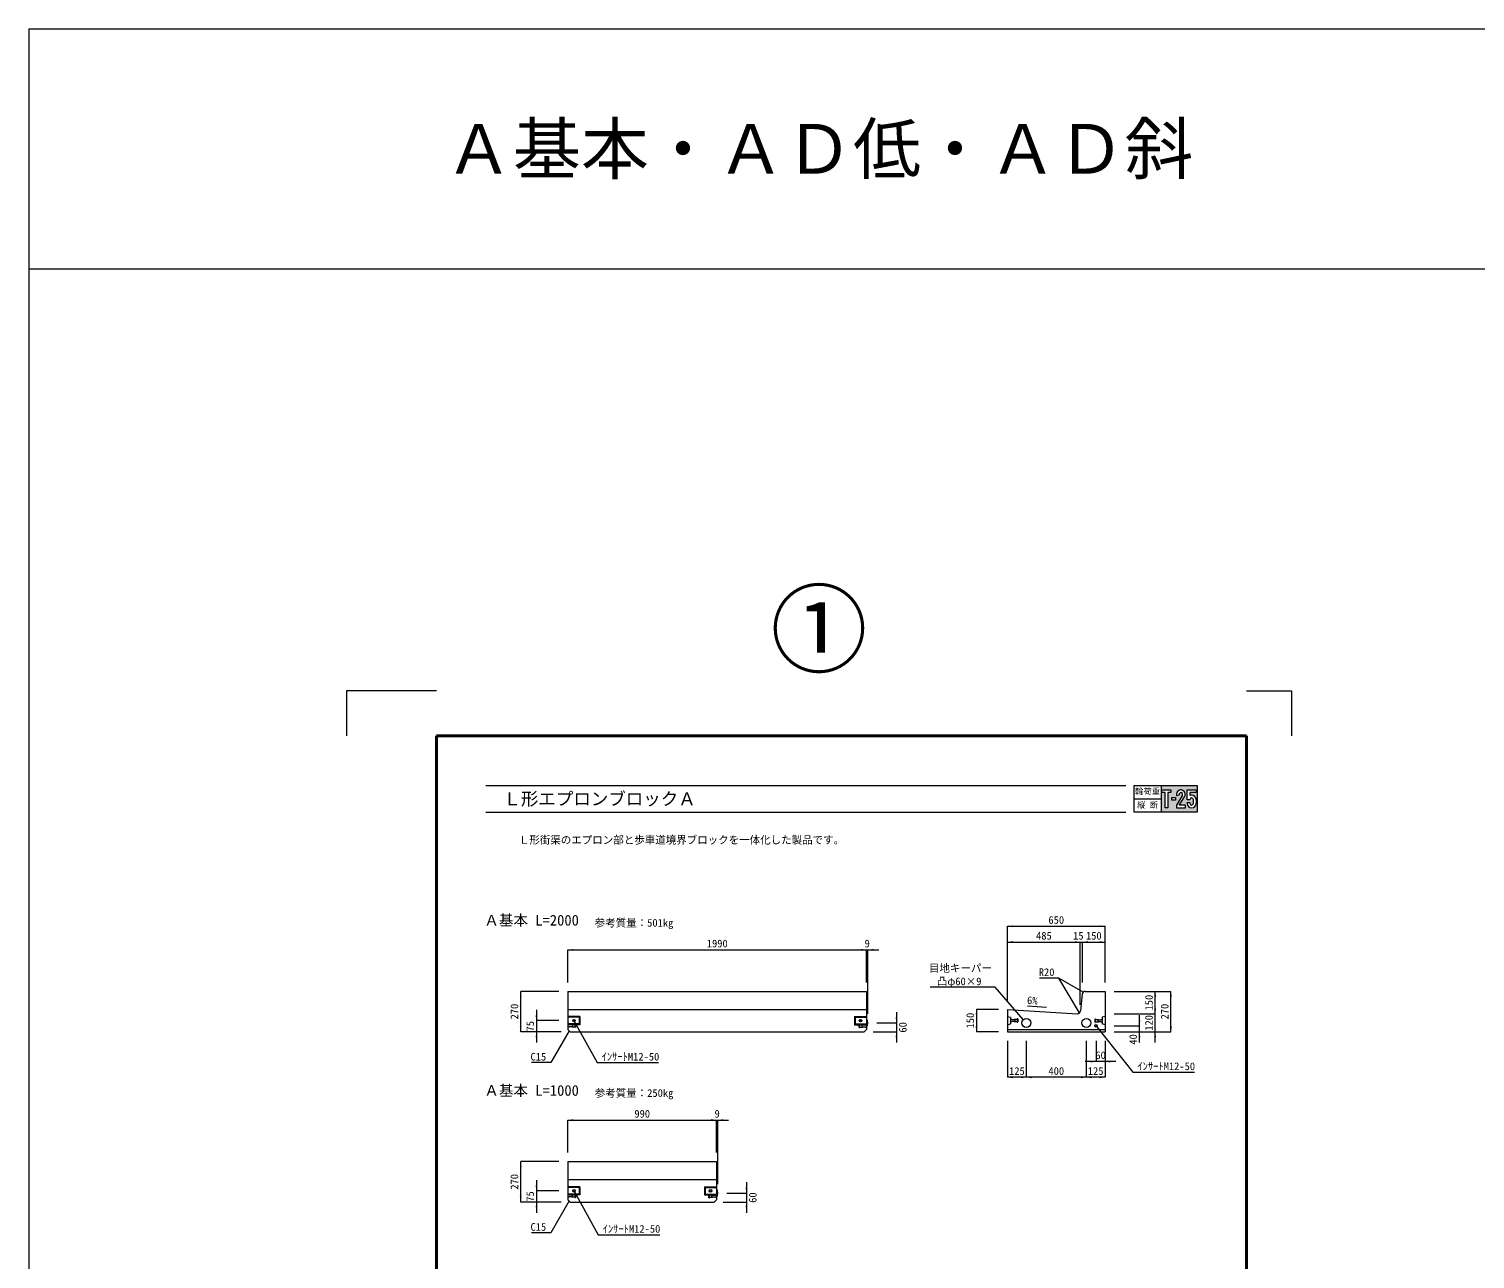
# Model space of a CAD drawing. Units: millimetres at full size. Extents: x 15766 to 83153, y 33859 to 66135.
# Drawn here: x 15766 to 25405, y 57931 to 66135 of the extents above; entities that cross this region are included whole.
import ezdxf
from ezdxf.enums import TextEntityAlignment as Align

# ---------------------------------------------------------------- set-up
doc = ezdxf.new("R2010")
doc.units = ezdxf.units.MM
doc.header["$LTSCALE"] = 28
doc.linetypes.add('USER2', pattern=[1.35, 0.75, -0.6])
for name, color, linetype, lineweight in [('0_2', 1, 'Continuous', 13), ('Defpoints_3', 7, 'Continuous', 13), ('インサート', 3, 'USER2', 5), ('図枠', 7, 'Continuous', 5), ('寸法線', 7, 'Continuous', 13), ('引出線', 4, 'Continuous', 13), ('文字', 7, 'Continuous', 13), ('本体', 2, 'Continuous', 13), ('補助線', 8, 'Continuous', 13)]:
    doc.layers.add(name, color=color, linetype=linetype, lineweight=lineweight)
doc.layers.add('ハッチング', color=7, linetype='Continuous')
doc.styles.add('ＭＳ ゴシック', font='')
doc.styles.get('ＭＳ ゴシック').set_extended_font_data('MS Gothic')

# ---------------------------------------------------------------- blocks, each defined once
blk = doc.blocks.new('filled_arrow')
at = {"color": 0, "linetype": 'Continuous', "lineweight": -2}
blk.add_solid([(7.5, 1.25), (0, 0), (7.5, -1.25)], dxfattribs=at)

msp = doc.modelspace()

# ---------------------------------------------------------------- hatches: boundary and pattern name
at = {"layer": 'ハッチング'}
h = msp.add_hatch(color=256, dxfattribs=at)
h.paths.add_polyline_path([(23551.86, 60910.73), (23551.86, 61090.73), (23311.86, 61090.73), (23311.86, 60910.73)])
h.paths.add_polyline_path([(23413.86, 60958.73), (23453.87, 61024.11, 0.53298), (23445.69, 61041.95, 0.53298), (23432.27, 61027.62), (23414.89, 61022.96, -0.5398), (23448.58, 61059.71, -0.5398), (23468.89, 61014.18), (23432.22, 60958.73), (23473.86, 60958.73), (23473.86, 60940.73), (23413.86, 60940.73)], flags=16)
h.paths.add_polyline_path([(23356.86, 60940.73), (23338.86, 60940.73), (23338.86, 61042.73), (23317.86, 61042.73), (23317.86, 61060.73), (23377.86, 61060.73), (23377.86, 61042.73), (23356.86, 61042.73)], flags=16)
h.paths.add_polyline_path([(23383.86, 60991.73), (23383.86, 61009.73), (23407.86, 61009.73), (23407.86, 60991.73)], flags=16)
h.paths.add_polyline_path([(23485.86, 60970.73), (23485.86, 60976.73), (23503.86, 60976.73), (23503.86, 60970.73, 1), (23527.86, 60970.73), (23527.86, 60994.73, 1), (23503.86, 60994.73), (23485.86, 60994.73), (23485.86, 61060.73), (23545.86, 61060.73), (23545.86, 61042.73), (23503.86, 61042.73), (23503.86, 61022.22, -0.54057), (23545.86, 60994.73), (23545.86, 60970.73, -1)], flags=16)
at = {"layer": '引出線'}
msp.add_hatch(color=256, dxfattribs=at).paths.add_polyline_path([(22793.28, 59711.6), (22792.34, 59712.37), (22792.14, 59712.03)])

# ---------------------------------------------------------------- linework, layer by layer
at = {"layer": '0_2'}
for p, q in [((15766.3, 66135.04), (83153.02, 66135.04)), ((15766.3, 66135.04), (15766.3, 33858.52)), ((15766.3, 64534.68), (83153.02, 64534.68))]:
    msp.add_line(p, q, dxfattribs=at)
at = {"layer": 'Defpoints_3'}
for p, q in [((17881.86, 61720.73), (17881.86, 61420.73)), ((18481.86, 61720.73), (17881.86, 61720.73)), ((23881.86, 61720.73), (24181.86, 61720.73)), ((24181.86, 61720.73), (24181.86, 61420.73))]:
    msp.add_line(p, q, dxfattribs=at)
at = {"layer": 'インサート'}
for p, q in [((19404.96, 59495.02), (19358.96, 59495.02)), ((19358.96, 59495.02), (19358.96, 59478.52)), ((19388.96, 59492.77), (19358.96, 59492.77)), ((19388.96, 59480.77), (19358.96, 59480.77)), ((19404.96, 59478.52), (19358.96, 59478.52)), ((19388.96, 59492.77), (19388.96, 59480.77)), ((19408.96, 59498.77), (19404.96, 59498.77)), ((19404.96, 59498.77), (19404.96, 59474.77)), ((19408.96, 59474.77), (19404.96, 59474.77)), ((19408.96, 59498.77), (19408.96, 59474.77)), ((21298.96, 59498.77), (21302.96, 59498.77)), ((21298.96, 59474.77), (21298.96, 59498.77)), ((21298.96, 59474.77), (21302.96, 59474.77)), ((21302.96, 59474.77), (21302.96, 59498.77)), ((21302.96, 59495.02), (21348.96, 59495.02)), ((21302.96, 59478.52), (21348.96, 59478.52)), ((21318.96, 59492.77), (21348.96, 59492.77)), ((21318.96, 59480.77), (21318.96, 59492.77)), ((21318.96, 59480.77), (21348.96, 59480.77)), ((21348.96, 59478.52), (21348.96, 59495.02)), ((22353.6, 59530.02), (22307.6, 59530.02)), ((22307.6, 59530.02), (22307.6, 59513.52)), ((22337.6, 59527.77), (22307.6, 59527.77)), ((22337.6, 59515.77), (22307.6, 59515.77)), ((22353.6, 59513.52), (22307.6, 59513.52)), ((22337.6, 59527.77), (22337.6, 59515.77)), ((22357.6, 59533.77), (22353.6, 59533.77)), ((22353.6, 59533.77), (22353.6, 59509.77)), ((22357.6, 59509.77), (22353.6, 59509.77)), ((22357.6, 59533.77), (22357.6, 59509.77)), ((22869.6, 59533.77), (22873.6, 59533.77)), ((22869.6, 59533.77), (22869.6, 59509.77)), ((22869.6, 59509.77), (22873.6, 59509.77)), ((22873.6, 59533.77), (22873.6, 59509.77)), ((22873.6, 59530.02), (22919.6, 59530.02)), ((22873.6, 59513.52), (22919.6, 59513.52)), ((22889.6, 59527.77), (22919.6, 59527.77)), ((22889.6, 59527.77), (22889.6, 59515.77)), ((22889.6, 59515.77), (22919.6, 59515.77)), ((22919.6, 59530.02), (22919.6, 59513.52)), ((19404.96, 58359.81), (19358.96, 58359.81)), ((19358.96, 58359.81), (19358.96, 58343.31)), ((19388.96, 58357.56), (19358.96, 58357.56)), ((19388.96, 58345.56), (19358.96, 58345.56)), ((19404.96, 58343.31), (19358.96, 58343.31)), ((19388.96, 58357.56), (19388.96, 58345.56)), ((19408.96, 58363.56), (19404.96, 58363.56)), ((19404.96, 58363.56), (19404.96, 58339.56)), ((19408.96, 58339.56), (19404.96, 58339.56)), ((19408.96, 58363.56), (19408.96, 58339.56)), ((20298.96, 58363.56), (20302.96, 58363.56)), ((20298.96, 58339.56), (20298.96, 58363.56)), ((20298.96, 58339.56), (20302.96, 58339.56)), ((20302.96, 58339.56), (20302.96, 58363.56)), ((20302.96, 58359.81), (20348.96, 58359.81)), ((20302.96, 58343.31), (20348.96, 58343.31)), ((20318.96, 58357.56), (20348.96, 58357.56)), ((20318.96, 58345.56), (20318.96, 58357.56)), ((20318.96, 58345.56), (20348.96, 58345.56)), ((20348.96, 58343.31), (20348.96, 58359.81))]:
    msp.add_line(p, q, dxfattribs=at)
at = {"layer": 'インサート', "linetype": 'Continuous'}
for centre, radius in [((19398.96, 59521.77), 8.25), ((19398.96, 59521.77), 6), ((21308.96, 59521.77), 8.25), ((21308.96, 59521.77), 6), ((22878.6, 59486.77), 8.25), ((22878.6, 59486.77), 6), ((19398.96, 58386.56), 8.25), ((19398.96, 58386.56), 6), ((20308.96, 58386.56), 8.25), ((20308.96, 58386.56), 6)]:
    msp.add_circle(centre, radius, dxfattribs=at)
at = {"layer": '図枠', "lineweight": 40}
for p, q in [((18481.86, 61420.73), (23881.86, 61420.73)), ((18481.86, 61420.73), (18481.86, 53110.73)), ((23881.86, 61420.73), (23881.86, 53110.73))]:
    msp.add_line(p, q, dxfattribs=at)
at = {"layer": '図枠', "lineweight": 13}
for p, q in [((18811.86, 61090.73), (23076.39, 61090.73)), ((23311.86, 61090.73), (23311.86, 60910.73)), ((23414.89, 61022.96), (23432.27, 61027.62)), ((23131.86, 61000.73), (23311.86, 61000.73)), ((23527.86, 60970.73), (23527.86, 60994.73)), ((23545.86, 60994.73), (23545.86, 60970.73)), ((18811.86, 60910.73), (23076.39, 60910.73))]:
    msp.add_line(p, q, dxfattribs=at)
for points in [[(23551.86, 61090.73), (23551.86, 60910.73), (23131.86, 60910.73), (23131.86, 61090.73)], [(23338.86, 60940.73), (23338.86, 61042.73), (23317.86, 61042.73), (23317.86, 61060.73), (23377.86, 61060.73), (23377.86, 61042.73), (23356.86, 61042.73), (23356.86, 60940.73)], [(23383.86, 61009.73), (23407.86, 61009.73), (23407.86, 60991.73), (23383.86, 60991.73)]]:
    msp.add_lwpolyline(points, close=True, dxfattribs=at)
for points in [[(23453.87, 61024.11), (23413.86, 60958.73), (23413.86, 60940.73), (23473.86, 60940.73), (23473.86, 60958.73), (23432.22, 60958.73), (23468.89, 61014.18)], [(23503.86, 60994.73), (23485.86, 60994.73), (23485.86, 61060.73), (23545.86, 61060.73), (23545.86, 61042.73), (23503.86, 61042.73), (23503.86, 61022.22)], [(23485.86, 60970.73), (23485.86, 60976.73), (23503.86, 60976.73), (23503.86, 60970.73)]]:
    msp.add_lwpolyline(points, dxfattribs=at)
for centre, radius, start, end in [((23443.79, 61030.28), 29.82, 327.32155, 194.20268), ((23443.79, 61030.28), 11.82, 328.53575, 192.98848), ((23515.86, 60994.73), 30, 0, 113.57818), ((23515.86, 60970.73), 30, 180, 0), ((23515.86, 60994.73), 12, 0, 180), ((23515.86, 60970.73), 12, 180, 0)]:
    msp.add_arc(centre, radius, start, end, dxfattribs=at)
at = {"layer": '寸法線'}
for p, q in [((22288.6, 60150.76), (22938.6, 60150.76)), ((22288.6, 59656.77), (22288.6, 60150.76)), ((22938.6, 59776.77), (22938.6, 60150.76)), ((19358.96, 59993.85), (21348.96, 59993.85)), ((19358.96, 59776.77), (19358.96, 59993.85)), ((21276.96, 59993.85), (21429.96, 59993.85)), ((21348.96, 59776.77), (21348.96, 59993.85)), ((21348.96, 59776.77), (21348.96, 59993.85)), ((21357.96, 59566.77), (21357.96, 59993.85)), ((22288.6, 60045.76), (22773.6, 60045.76)), ((22288.6, 59656.77), (22288.6, 60045.76)), ((22701.6, 60045.76), (22860.6, 60045.76)), ((22773.6, 59626.77), (22773.6, 60045.76)), ((22773.6, 59626.77), (22773.6, 60045.76)), ((22788.6, 59776.77), (22788.6, 60045.76)), ((22788.6, 60045.76), (22938.6, 60045.76)), ((22788.6, 59776.77), (22788.6, 60045.76)), ((22938.6, 59776.77), (22938.6, 60045.76)), ((19044.01, 59446.77), (19044.01, 59716.77)), ((19298.96, 59716.77), (19044.01, 59716.77)), ((22998.6, 59716.77), (23272.97, 59716.77)), ((22998.6, 59716.77), (23377.97, 59716.77)), ((23272.97, 59566.77), (23272.97, 59716.77)), ((23377.97, 59446.77), (23377.97, 59716.77)), ((19149.01, 59593.77), (19149.01, 59374.77)), ((21548.43, 59578.77), (21548.43, 59374.77)), ((22081.63, 59596.77), (22081.63, 59446.77)), ((22228.6, 59596.77), (22081.63, 59596.77)), ((22998.6, 59566.77), (23272.97, 59566.77)), ((22998.6, 59566.77), (23272.97, 59566.77)), ((23272.97, 59374.77), (23272.97, 59638.77)), ((19298.96, 59521.77), (19149.01, 59521.77)), ((21417.96, 59506.77), (21548.43, 59506.77)), ((22998.6, 59486.77), (23167.97, 59486.77)), ((23167.97, 59374.77), (23167.97, 59558.77)), ((19313.96, 59446.77), (19044.01, 59446.77)), ((19313.96, 59446.77), (19149.01, 59446.77)), ((21393.96, 59446.77), (21548.43, 59446.77)), ((22228.6, 59446.77), (22081.63, 59446.77)), ((22288.6, 59386.77), (22288.6, 59143.57)), ((22413.6, 59386.77), (22413.6, 59143.57)), ((22413.6, 59386.77), (22413.6, 59143.57)), ((22813.6, 59386.77), (22813.6, 59143.57)), ((22813.6, 59386.77), (22813.6, 59143.57)), ((22878.6, 59386.77), (22878.6, 59248.57)), ((22938.6, 59386.77), (22938.6, 59248.57)), ((22938.6, 59386.77), (22938.6, 59143.57)), ((22998.6, 59446.77), (23167.97, 59446.77)), ((22998.6, 59446.77), (23272.97, 59446.77)), ((22998.6, 59446.77), (23377.97, 59446.77)), ((23010.6, 59248.57), (22806.6, 59248.57)), ((22413.6, 59143.57), (22288.6, 59143.57)), ((22813.6, 59143.57), (22413.6, 59143.57)), ((22938.6, 59143.57), (22813.6, 59143.57)), ((19358.96, 58858.64), (20348.96, 58858.64)), ((19358.96, 58641.56), (19358.96, 58858.64)), ((20276.96, 58858.64), (20429.96, 58858.64)), ((20348.96, 58641.56), (20348.96, 58858.64)), ((20348.96, 58641.56), (20348.96, 58858.64)), ((20357.96, 58431.56), (20357.96, 58858.64)), ((19044.01, 58311.56), (19044.01, 58581.56)), ((19298.96, 58581.56), (19044.01, 58581.56)), ((19149.01, 58458.56), (19149.01, 58239.56)), ((20548.43, 58443.56), (20548.43, 58239.56)), ((19298.96, 58386.56), (19149.01, 58386.56)), ((20417.96, 58371.56), (20548.43, 58371.56)), ((19313.96, 58311.56), (19044.01, 58311.56)), ((19313.96, 58311.56), (19149.01, 58311.56)), ((20393.96, 58311.56), (20548.43, 58311.56))]:
    msp.add_line(p, q, dxfattribs=at)
at = {"layer": '引出線'}
msp.add_line((22793.28, 59711.6), (22631.61, 59805.65), dxfattribs=at)
for points in [[(22768.57, 59572.68), (22631.61, 59805.65), (22502.38, 59805.65)], [(22393.84, 59529.34), (22206.17, 59743.71), (21773.5, 59743.71)], [(22548.94, 59610.26), (22486.37, 59614.13), (22422.35, 59618.09)], [(19402.95, 59514.55), (19553.46, 59242.01), (19963.1, 59242.01)], [(22883.74, 59480.32), (23124.48, 59178.17), (23534.12, 59178.17)], [(19366.46, 59454.27), (19243.92, 59242.01), (19115.51, 59242.01)], [(19366.46, 58319.06), (19243.92, 58106.81), (19115.51, 58106.81)], [(19402.95, 58379.34), (19560.53, 58094), (19970.17, 58094)]]:
    msp.add_lwpolyline(points, dxfattribs=at)
msp.add_lwpolyline([(22793.28, 59711.6), (22792.34, 59712.37), (22792.14, 59712.03)], close=True, dxfattribs=at)
at = {"layer": '本体'}
for p, q in [((19358.96, 59716.77), (21348.96, 59716.77)), ((19358.96, 59716.77), (19358.96, 59461.77)), ((21348.96, 59716.77), (21348.96, 59461.77)), ((22786.8, 59698.76), (22775.51, 59585.93)), ((22806.7, 59716.77), (22938.6, 59716.77)), ((22938.6, 59716.77), (22938.6, 59446.77)), ((19358.96, 59596.77), (21348.96, 59596.77)), ((22288.6, 59596.77), (22288.6, 59446.77)), ((22288.6, 59596.77), (22754.38, 59567.96)), ((19358.96, 59461.77), (19373.96, 59446.77)), ((19373.96, 59446.77), (21333.96, 59446.77)), ((21348.96, 59461.77), (21333.96, 59446.77)), ((22288.6, 59446.77), (22938.6, 59446.77)), ((19358.96, 58581.56), (20348.96, 58581.56)), ((19358.96, 58581.56), (19358.96, 58326.56)), ((20348.96, 58581.56), (20348.96, 58326.56)), ((19358.96, 58461.56), (20348.96, 58461.56)), ((19358.96, 58326.56), (19373.96, 58311.56)), ((20348.96, 58326.56), (20333.96, 58311.56)), ((19373.96, 58311.56), (20333.96, 58311.56))]:
    msp.add_line(p, q, dxfattribs=at)
at = {"layer": '本体', "lineweight": 5}
for p, q in [((19438.96, 59549.27), (19358.96, 59549.27)), ((19433.96, 59544.27), (19358.96, 59544.27)), ((19433.96, 59499.27), (19358.96, 59499.27)), ((19438.96, 59494.27), (19358.96, 59494.27)), ((19438.96, 59549.27), (19433.96, 59544.27)), ((19433.96, 59544.27), (19433.96, 59499.27)), ((19433.96, 59499.27), (19438.96, 59494.27)), ((19438.96, 59549.27), (19438.96, 59494.27)), ((21268.96, 59549.27), (21348.96, 59549.27)), ((21268.96, 59549.27), (21268.96, 59494.27)), ((21268.96, 59549.27), (21273.96, 59544.27)), ((21273.96, 59499.27), (21268.96, 59494.27)), ((21268.96, 59494.27), (21348.96, 59494.27)), ((21273.96, 59544.27), (21348.96, 59544.27)), ((21273.96, 59544.27), (21273.96, 59499.27)), ((21273.96, 59499.27), (21348.96, 59499.27)), ((22288.6, 59461.77), (22938.6, 59461.77)), ((19438.96, 58414.06), (19358.96, 58414.06)), ((19438.96, 58414.06), (19433.96, 58409.06)), ((19438.96, 58414.06), (19438.96, 58359.06)), ((20268.96, 58414.06), (20348.96, 58414.06)), ((20268.96, 58414.06), (20268.96, 58359.06)), ((20268.96, 58414.06), (20273.96, 58409.06)), ((19433.96, 58409.06), (19358.96, 58409.06)), ((19433.96, 58364.06), (19358.96, 58364.06)), ((19438.96, 58359.06), (19358.96, 58359.06)), ((19433.96, 58409.06), (19433.96, 58364.06)), ((19433.96, 58364.06), (19438.96, 58359.06)), ((20273.96, 58364.06), (20268.96, 58359.06)), ((20268.96, 58359.06), (20348.96, 58359.06)), ((20273.96, 58409.06), (20348.96, 58409.06)), ((20273.96, 58409.06), (20273.96, 58364.06)), ((20273.96, 58364.06), (20348.96, 58364.06))]:
    msp.add_line(p, q, dxfattribs=at)
at = {"layer": '本体', "lineweight": 9}
for p, q in [((22288.6, 59549.27), (22307.6, 59544.27)), ((22288.6, 59494.27), (22307.6, 59499.27)), ((22307.6, 59544.27), (22307.6, 59499.27)), ((22938.6, 59549.27), (22919.6, 59544.27)), ((22919.6, 59544.27), (22919.6, 59499.27)), ((22938.6, 59494.27), (22919.6, 59499.27))]:
    msp.add_line(p, q, dxfattribs=at)
for centre in [(22413.6, 59506.77), (22813.6, 59506.77)]:
    msp.add_circle(centre, 30, dxfattribs=at)
at = {"layer": '本体'}
for centre, radius, start, end in [((22806.7, 59696.77), 20, 90, 174.28941), ((22755.61, 59587.92), 20, 266.46044, 354.28941), ((21303.46, 59506.77), 54.5, 326.60151, 33.39849), ((20303.46, 58371.56), 54.5, 326.60151, 33.39849)]:
    msp.add_arc(centre, radius, start, end, dxfattribs=at)

# ---------------------------------------------------------------- block references
at = {"layer": '寸法線', "xscale": 4.8, "yscale": 4.8}
for p in [(22288.6, 60150.76), (22288.6, 60045.76), (22788.6, 60045.76), (22788.6, 60045.76), (19358.96, 59993.85), (21357.96, 59993.85), (22938.6, 59248.57), (22288.6, 59143.57), (22413.6, 59143.57), (22813.6, 59143.57), (19358.96, 58858.64), (20357.96, 58858.64)]:
    msp.add_blockref('filled_arrow', p, dxfattribs=at)
for p, rotation in [((22938.6, 60150.76), 180), ((22773.6, 60045.76), 180), ((22773.6, 60045.76), 180), ((22938.6, 60045.76), 180), ((21348.96, 59993.85), 180), ((21348.96, 59993.85), 180), ((19044.01, 59716.77), 270), ((23272.97, 59716.77), 270), ((23377.97, 59716.77), 270), ((22081.63, 59596.77), 270), ((23272.97, 59566.77), 90), ((23272.97, 59566.77), 90), ((19044.01, 59446.77), 90), ((19149.01, 59521.77), 90), ((21548.43, 59506.77), 90), ((22081.63, 59446.77), 90), ((23167.97, 59486.77), 90), ((23377.97, 59446.77), 90), ((19149.01, 59446.77), 270), ((21548.43, 59446.77), 270), ((23167.97, 59446.77), 270), ((23272.97, 59446.77), 270), ((22878.6, 59248.57), 180), ((22413.6, 59143.57), 180), ((22813.6, 59143.57), 180), ((22938.6, 59143.57), 180), ((20348.96, 58858.64), 180), ((20348.96, 58858.64), 180), ((19044.01, 58581.56), 270), ((19149.01, 58386.56), 90), ((19044.01, 58311.56), 90), ((20548.43, 58371.56), 90), ((19149.01, 58311.56), 270), ((20548.43, 58311.56), 270)]:
    msp.add_blockref('filled_arrow', p, dxfattribs=dict(at, rotation=rotation))
at = {"layer": '引出線'}
for p, xscale, yscale, rotation in [((22548.94, 59610.26), 0.133, 0.133, 176.5), ((22768.57, 59572.68), 0.16, 0.16, 120.5), ((19402.95, 59514.55), 0.16, 0.16, 298.9), ((22393.84, 59529.34), 0.16, 0.16, 131.2), ((22883.74, 59480.32), 0.16, 0.16, 308.5), ((19366.46, 59454.27), 0.16, 0.16, 240), ((19366.46, 58319.06), 0.16, 0.16, 240), ((19402.95, 58379.34), 0.16, 0.16, 298.9)]:
    msp.add_blockref('filled_arrow', p, dxfattribs=dict(at, xscale=xscale, yscale=yscale, rotation=rotation))

# ---------------------------------------------------------------- texts
at = {"layer": '図枠', "style": 'ＭＳ ゴシック'}
msp.add_text('\u3000Ｌ形エプロンブロックＡ', height=85.45, dxfattribs=at).set_placement((18811.86, 61000.73), align=Align.MIDDLE_LEFT)
for s, p in [('輪荷重', (23221.86, 61050.18)), ('縦 断', (23221.86, 60960.18))]:
    msp.add_text(s, height=39.88, dxfattribs=at).set_placement(p, align=Align.MIDDLE_CENTER)
at = {"layer": '寸法線', "style": 'ＭＳ ゴシック'}
for s, p in [('650', (22613.6, 60192.76)), ('1990', (20353.96, 60035.85)), ('9', (21353.46, 60035.85)), ('485', (22531.1, 60087.76)), ('15', (22760.82, 60087.76)), ('150', (22863.6, 60087.76)), ('60', (22908.6, 59290.57)), ('125', (22351.1, 59185.57)), ('400', (22613.6, 59185.57)), ('125', (22876.1, 59185.57)), ('990', (19853.96, 58900.64)), ('9', (20353.46, 58900.64))]:
    msp.add_text(s, height=51.27, dxfattribs=at).set_placement(p, align=Align.MIDDLE_CENTER)
for s, p in [('150', (23230.97, 59641.77)), ('270', (19002.01, 59581.77)), ('150', (22039.63, 59521.77)), ('270', (23335.97, 59581.77)), ('75', (19107.01, 59484.27)), ('60', (21590.43, 59476.77)), ('120', (23230.97, 59506.77)), ('40', (23125.97, 59396.3)), ('270', (19002.01, 58446.56)), ('75', (19107.01, 58349.06)), ('60', (20590.43, 58341.56))]:
    msp.add_text(s, height=51.27, rotation=90, dxfattribs=at).set_placement(p, align=Align.MIDDLE_CENTER)
at = {"layer": '引出線', "style": 'ＭＳ ゴシック'}
for s, p in [('目地キーパー', (21765.05, 59830.23)), ('凸φ60×9', (21817.49, 59742.48))]:
    msp.add_text(s, height=51.27, dxfattribs=at).set_placement(p, align=Align.BOTTOM_LEFT)
for s, p in [('R20', (22601.61, 59870.45)), ('C15', (19213.92, 59306.81)), ('C15', (19213.92, 58171.61))]:
    msp.add_text(s, height=51.27, dxfattribs=at).set_placement(p, align=Align.TOP_RIGHT)
msp.add_text('6%', height=51.27, rotation=356.46, dxfattribs=at).set_placement((22490.44, 59679.9), align=Align.TOP_RIGHT)
for p in [(19583.46, 59306.81), (23154.48, 59242.97), (19590.53, 58158.8)]:
    msp.add_text('ｲﾝｻｰﾄM12-50', height=51.27, dxfattribs=at).set_placement(p, align=Align.TOP_LEFT)
at = {"layer": '文字', "style": 'ＭＳ ゴシック'}
msp.add_text('Ａ基本・ＡＤ低・ＡＤ斜', height=332.3, dxfattribs=at).set_placement((21031.86, 65334.86), align=Align.MIDDLE_CENTER)
msp.add_text('Ｌ形街渠のエプロン部と歩車道境界ブロックを一体化した製品です。', height=51.27, dxfattribs=at).set_placement((19031.5, 60685.46), align=Align.BOTTOM_LEFT)
for s, height, p in [('Ａ基本 L=2000', 71.21, (18801.39, 60226.92)), ('参考質量：501kg', 51.27, (19537.27, 60199.73)), ('Ａ基本 L=1000', 71.21, (18801.39, 59091.72)), ('参考質量：250kg', 51.27, (19537.27, 59064.52))]:
    msp.add_text(s, height=height, dxfattribs=at).set_placement(p, align=Align.TOP_LEFT)
at = {"layer": '補助線', "color": 1, "style": 'ＭＳ ゴシック'}
msp.add_text('①', height=474.7, dxfattribs=at).set_placement((21031.86, 62368.23), align=Align.TOP_CENTER)

doc.saveas('drawing.dxf')
